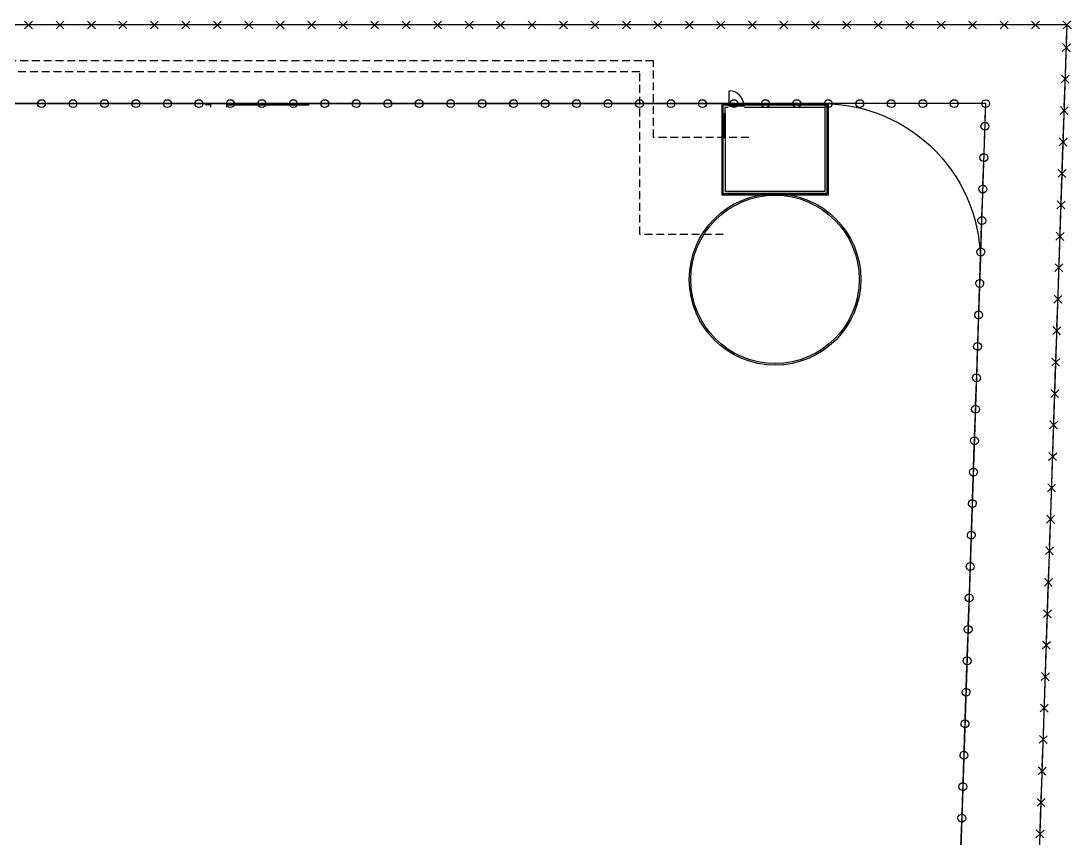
# Model space of a CAD drawing. Header units: millimetres. Extents: x -10134 to 185601, y -10232 to 93662.
# Drawn here: x 118873 to 185601, y 41734 to 93662 of the extents above; entities that cross this region are included whole.
import ezdxf

# ---------------------------------------------------------------- set-up
doc = ezdxf.new("R2010")
doc.units = ezdxf.units.MM
doc.header["$LTSCALE"] = 100
doc.linetypes.add('B0404', pattern=[7.5, 5, -2.5])
for name, color, linetype in [('A--L21', 8, 'Continuous'), ('AL22----', 8, 'Continuous'), ('AL32----', 8, 'Continuous'), ('Terreinsituatie', 7, 'Continuous')]:
    doc.layers.add(name, color=color, linetype=linetype)

# ---------------------------------------------------------------- blocks, each defined once
blk = doc.blocks.new('*U37', base_point=(131423, 88300))
at = {"color": 0}
for p, q in [((130958, 88300), (130958, 89230)), ((130908, 88325), (130958, 88325)), ((130908, 88275), (130908, 88325)), ((130958, 88275), (130908, 88275)), ((130958, 88325), (130958, 88275)), ((130958, 88325), (131888, 88325)), ((130958, 88275), (131888, 88275)), ((131938, 88325), (131888, 88325)), ((131888, 88325), (131888, 88275)), ((131888, 88275), (131938, 88275)), ((131938, 88275), (131938, 88325))]:
    blk.add_line(p, q, dxfattribs=at)
blk.add_arc((130958, 88300), 930, 0, 90, dxfattribs=at)
blk = doc.blocks.new('*U38', base_point=(130598, 87009))
at = {"color": 0}
for p, q in [((130563, 87768, 800), (130563, 87678, 800)), ((130633, 87768, 800), (130563, 87768, 800)), ((130563, 87678, 800), (130633, 87678, 800)), ((130563, 87678, 800), (130563, 86341, 800)), ((130598, 87678, 890), (130598, 86341, 890)), ((130633, 87678, 800), (130633, 87768, 800)), ((130633, 87678, 800), (130633, 86341, 800)), ((130563, 86341, 800), (130563, 86251, 800)), ((130633, 86341, 800), (130563, 86341, 800)), ((130563, 86251, 800), (130633, 86251, 800)), ((130633, 86251, 800), (130633, 86341, 800))]:
    blk.add_line(p, q, dxfattribs=at)

msp = doc.modelspace()

# ---------------------------------------------------------------- linework, layer by layer
at = {"layer": 'A--L21', "linetype": 'B0404'}
for p, q in [((159070, 91130), (84473, 91130)), ((159070, 86255), (159070, 91130)), ((158190, 90438), (82838, 90438)), ((158190, 80094), (158190, 90438)), ((165135, 86255), (159070, 86255)), ((163500, 80094), (158190, 80094))]:
    msp.add_line(p, q, dxfattribs=at)
at = {"layer": 'A--L21', "linetype": 'Continuous'}
for radius in [5450, 5350]:
    msp.add_circle((166794, 77240), radius, dxfattribs=at)
at = {"layer": 'AL22----'}
for p, q in [((130908, 88330), (130568, 88330)), ((163404, 88410), (163404, 87768)), ((163824, 88410), (163404, 88410)), ((163484, 88330), (163484, 87768)), ((163484, 87768), (163484, 88330)), ((163484, 88330), (163824, 88330)), ((163624, 87768), (163624, 88190)), ((163624, 88190), (163824, 88190)), ((169964, 88190), (169964, 82829)), ((170104, 82689), (170104, 88330)), ((170104, 88330), (170104, 82689)), ((170184, 82609), (170184, 88410)), ((169964, 82829), (163624, 82829)), ((163404, 82609), (170184, 82609)), ((163484, 82689), (170104, 82689)), ((170104, 82689), (163624, 82689))]:
    msp.add_line(p, q, dxfattribs=at)
at = {"layer": 'AL22----', "linetype": 'Continuous'}
for p, q in [((130908, 88410), (130908, 88190)), ((131938, 88410), (131938, 88190)), ((131938, 88330), (137188, 88330)), ((164854, 88410), (170184, 88410)), ((164854, 88330), (170104, 88330)), ((164854, 88190), (169964, 88190)), ((163404, 87768), (163404, 86251)), ((163404, 87768), (163624, 87768)), ((163624, 87768), (163624, 86251)), ((163404, 86251), (163404, 82609)), ((163404, 86251), (163624, 86251)), ((163484, 86251), (163484, 82689)), ((163484, 86251), (163484, 82689)), ((163624, 86251), (163624, 82829))]:
    msp.add_line(p, q, dxfattribs=at)
at = {"layer": 'Terreinsituatie'}
for p, q in [((119599, 93160), (119099, 93660)), ((119599, 93660), (119099, 93160)), ((121599, 93160), (121099, 93660)), ((121599, 93660), (121099, 93160)), ((123599, 93160), (123099, 93660)), ((123599, 93660), (123099, 93160)), ((125599, 93160), (125099, 93660)), ((125599, 93660), (125099, 93160)), ((127599, 93160), (127099, 93660)), ((127599, 93660), (127099, 93160)), ((129599, 93160), (129099, 93660)), ((129599, 93660), (129099, 93160)), ((131599, 93160), (131099, 93660)), ((131599, 93660), (131099, 93160)), ((133599, 93160), (133099, 93660)), ((133599, 93660), (133099, 93160)), ((135599, 93160), (135099, 93660)), ((135599, 93660), (135099, 93160)), ((137599, 93160), (137099, 93660)), ((137599, 93660), (137099, 93160)), ((139599, 93160), (139099, 93660)), ((139599, 93660), (139099, 93160)), ((141599, 93160), (141099, 93660)), ((141599, 93660), (141099, 93160)), ((143599, 93160), (143099, 93660)), ((143599, 93660), (143099, 93160)), ((145599, 93160), (145099, 93660)), ((145599, 93660), (145099, 93160)), ((147599, 93160), (147099, 93660)), ((147599, 93660), (147099, 93160)), ((149599, 93160), (149099, 93660)), ((149599, 93660), (149099, 93160)), ((151599, 93160), (151099, 93660)), ((151599, 93660), (151099, 93160)), ((153599, 93160), (153099, 93660)), ((153599, 93660), (153099, 93160)), ((155599, 93160), (155099, 93660)), ((155599, 93660), (155099, 93160)), ((157599, 93160), (157099, 93660)), ((157599, 93660), (157099, 93160)), ((159599, 93160), (159099, 93660)), ((159599, 93660), (159099, 93160)), ((161599, 93160), (161099, 93660)), ((161599, 93660), (161099, 93160)), ((163599, 93160), (163099, 93660)), ((163599, 93660), (163099, 93160)), ((165599, 93160), (165099, 93660)), ((165599, 93660), (165099, 93160)), ((167599, 93160), (167099, 93660)), ((167599, 93660), (167099, 93160)), ((169599, 93160), (169099, 93660)), ((169599, 93660), (169099, 93160)), ((171599, 93160), (171099, 93660)), ((171599, 93660), (171099, 93160)), ((173599, 93160), (173099, 93660)), ((173599, 93660), (173099, 93160)), ((175599, 93160), (175099, 93660)), ((175599, 93660), (175099, 93160)), ((177599, 93160), (177099, 93660)), ((177599, 93660), (177099, 93160)), ((179599, 93160), (179099, 93660)), ((179599, 93660), (179099, 93160)), ((181599, 93160), (181099, 93660)), ((181599, 93660), (181099, 93160)), ((183599, 93160), (183099, 93660)), ((183599, 93660), (183099, 93160)), ((185043, 91727), (185559, 92210)), ((185542, 91710), (185059, 92226)), ((184976, 89728), (185492, 90211)), ((185476, 89711), (184993, 90227)), ((184909, 87729), (185426, 88212)), ((185409, 87712), (184926, 88229)), ((184843, 85730), (185359, 86213)), ((185342, 85713), (184859, 86230)), ((184776, 83731), (185292, 84214)), ((185276, 83714), (184793, 84231)), ((184709, 81732), (185226, 82215)), ((185209, 81716), (184726, 82232)), ((184643, 79733), (185159, 80216)), ((185142, 79717), (184659, 80233)), ((184576, 77734), (185092, 78217)), ((185076, 77718), (184593, 78234)), ((184509, 75736), (185026, 76219)), ((185009, 75719), (184526, 76235)), ((184443, 73737), (184959, 74220)), ((184942, 73720), (184459, 74236)), ((184376, 71738), (184892, 72221)), ((184876, 71721), (184393, 72237)), ((184309, 69739), (184826, 70222)), ((184809, 69722), (184326, 70239)), ((184243, 67740), (184759, 68223)), ((184742, 67723), (184259, 68240)), ((184176, 65741), (184692, 66224)), ((184676, 65724), (184193, 66241)), ((184109, 63742), (184626, 64225)), ((184609, 63726), (184126, 64242)), ((184043, 61743), (184559, 62226)), ((184542, 61727), (184059, 62243)), ((183976, 59744), (184492, 60227)), ((184476, 59728), (183993, 60244)), ((183909, 57746), (184426, 58229)), ((184409, 57729), (183926, 58245)), ((183843, 55747), (184359, 56230)), ((184342, 55730), (183859, 56246)), ((183776, 53748), (184292, 54231)), ((184276, 53731), (183793, 54247)), ((183709, 51749), (184226, 52232)), ((184209, 51732), (183726, 52249)), ((183643, 49750), (184159, 50233)), ((184142, 49733), (183659, 50250)), ((183576, 47751), (184092, 48234)), ((184076, 47734), (183593, 48251)), ((183509, 45752), (184026, 46235)), ((184009, 45736), (183526, 46252)), ((183443, 43753), (183959, 44236)), ((183942, 43737), (183459, 44253)), ((183376, 41754), (183892, 42237)), ((183876, 41738), (183393, 42254))]:
    msp.add_line(p, q, dxfattribs=at)
for points in [[(185601, 93162), (185097, 93658)], [(185597, 93662), (185101, 93158)]]:
    msp.add_lwpolyline(points, dxfattribs=at)
msp.add_lwpolyline([(118584, -4970), (118584, -9970), (181901, -9975), (185349, 93410), (-9883, 93411), (-9882, 88410), (169840, 88410, -0.424012), (179835, 78077), (177387, 4693, -0.404505), (167392, -4974)], format="xyb", close=True, dxfattribs=at)
for points in [[(181901, -9975), (185349, 93410), (-9883, 93410), (-9867, -9960)], [(177065, -4975), (180179, 88410), (-4882, 88410), (-4868, -4961)]]:
    msp.add_lwpolyline(points, close=True, dxfattribs=at)
at = {"layer": 'Terreinsituatie', "linetype": 'Continuous'}
for points in [[(119082, 93410), (117615, 93410)], [(121082, 93410), (119615, 93410)], [(123082, 93410), (121615, 93410)], [(125082, 93410), (123615, 93410)], [(127099, 93410), (125599, 93410)], [(129082, 93410), (127615, 93410)], [(131082, 93410), (129615, 93410)], [(133082, 93410), (131615, 93410)], [(135082, 93410), (133615, 93410)], [(137082, 93410), (135615, 93410)], [(139082, 93410), (137615, 93410)], [(141099, 93410), (139599, 93410)], [(143082, 93410), (141615, 93410)], [(145082, 93410), (143615, 93410)], [(147082, 93410), (145615, 93410)], [(149082, 93410), (147615, 93410)], [(151082, 93410), (149615, 93410)], [(153099, 93410), (151599, 93410)], [(155082, 93410), (153615, 93410)], [(157082, 93410), (155615, 93410)], [(159082, 93410), (157615, 93410)], [(161082, 93410), (159615, 93410)], [(163082, 93410), (161615, 93410)], [(165082, 93410), (163615, 93410)], [(167099, 93410), (165599, 93410)], [(169082, 93410), (167615, 93410)], [(171082, 93410), (169615, 93410)], [(173082, 93410), (171615, 93410)], [(175082, 93410), (173615, 93410)], [(177082, 93410), (175615, 93410)], [(179099, 93410), (177599, 93410)], [(181082, 93410), (179615, 93410)], [(183082, 93410), (181615, 93410)], [(185082, 93410), (183615, 93410)], [(185309, 92230), (185340, 93148)], [(185243, 90236), (185292, 91702)], [(185176, 88237), (185225, 89703)], [(119913, 88410), (118446, 88410)], [(121929, 88410), (120429, 88410)], [(123913, 88410), (122446, 88410)], [(125913, 88410), (124446, 88410)], [(127913, 88410), (126446, 88410)], [(129913, 88410), (128446, 88410)], [(131913, 88410), (130446, 88410)], [(133913, 88410), (132446, 88410)], [(135929, 88410), (134429, 88410)], [(137913, 88410), (136446, 88410)], [(139913, 88410), (138446, 88410)], [(141913, 88410), (140446, 88410)], [(143913, 88410), (142446, 88410)], [(145913, 88410), (144446, 88410)], [(147929, 88410), (146429, 88410)], [(149913, 88410), (148446, 88410)], [(151913, 88410), (150446, 88410)], [(153913, 88410), (152446, 88410)], [(155913, 88410), (154446, 88410)], [(157913, 88410), (156446, 88410)], [(159913, 88410), (158446, 88410)], [(161929, 88410), (160429, 88410)], [(163913, 88410), (162446, 88410)], [(165913, 88410), (164446, 88410)], [(167913, 88410), (166446, 88410)], [(169913, 88410), (168446, 88410)], [(171913, 88410), (170446, 88410)], [(173929, 88410), (172429, 88410)], [(175913, 88410), (174446, 88410)], [(177913, 88410), (176446, 88410)], [(179913, 88410), (178446, 88410)], [(180140, 87235), (180171, 88149)], [(185110, 86238), (185159, 87704)], [(180074, 85242), (180122, 86708)], [(185043, 84239), (185092, 85705)], [(180006, 83226), (180056, 84725)], [(184976, 82240), (185025, 83706)], [(179940, 81244), (179989, 82710)], [(184909, 80225), (184959, 81724)], [(179874, 79245), (179923, 80711)], [(184843, 78242), (184892, 79708)], [(179807, 77246), (179856, 78712)], [(184776, 76227), (184826, 77726)], [(179740, 75247), (179789, 76713)], [(184710, 74245), (184759, 75711)], [(179674, 73248), (179723, 74714)], [(184643, 72246), (184692, 73712)], [(179607, 71250), (179656, 72715)], [(184576, 70247), (184625, 71713)], [(179540, 69251), (179589, 70716)], [(184510, 68248), (184559, 69714)], [(179474, 67252), (179523, 68718)], [(184443, 66249), (184492, 67715)], [(179407, 65253), (179456, 66719)], [(184376, 64250), (184425, 65716)], [(179340, 63254), (179389, 64720)], [(184310, 62251), (184359, 63717)], [(179274, 61255), (179323, 62721)], [(184243, 60252), (184292, 61718)], [(179207, 59256), (179256, 60722)], [(184176, 58254), (184225, 59719)], [(179140, 57241), (179190, 58740)], [(184110, 56255), (184159, 57721)], [(179074, 55258), (179123, 56724)], [(184043, 54256), (184092, 55722)], [(179007, 53260), (179056, 54725)], [(183976, 52240), (184026, 53739)], [(178940, 51261), (178989, 52726)], [(183910, 50258), (183959, 51724)], [(178874, 49262), (178923, 50728)], [(183843, 48259), (183892, 49725)], [(178807, 47263), (178856, 48729)], [(183776, 46260), (183825, 47726)], [(178740, 45264), (178789, 46730)], [(183710, 44261), (183759, 45727)], [(178674, 43265), (178723, 44731)], [(183643, 42262), (183692, 43728)], [(178607, 41266), (178656, 42732)]]:
    msp.add_lwpolyline(points, dxfattribs=at)
at = {"layer": 'Terreinsituatie'}
msp.add_circle((180179, 88410), 250, dxfattribs=at)
for centre, start_param, end_param in [((120179, 88410), 0.785398, 7.068583), ((122179, 88410), 0.785398, 7.068583), ((124179, 88410), 0.785398, 7.068583), ((126179, 88410), 0.785398, 7.068583), ((128179, 88410), 0.785398, 7.068583), ((130179, 88410), 0.785398, 7.068583), ((132179, 88410), 0.785398, 7.068583), ((134179, 88410), 0.785398, 7.068583), ((136179, 88410), 0.785398, 7.068583), ((138179, 88410), 0.785398, 7.068583), ((140179, 88410), 0.785398, 7.068583), ((142179, 88410), 0.785398, 7.068583), ((144179, 88410), 0.785398, 7.068583), ((146179, 88410), 0.785398, 7.068583), ((148179, 88410), 0.785398, 7.068583), ((150179, 88410), 0.785398, 7.068583), ((152179, 88410), 0.785398, 7.068583), ((154179, 88410), 0.785398, 7.068583), ((156179, 88410), 0.785398, 7.068583), ((158179, 88410), 0.785398, 7.068583), ((160179, 88410), 0.785398, 7.068583), ((162179, 88410), 0.785398, 7.068583), ((164179, 88410), 0.785398, 7.068583), ((166179, 88410), 0.785398, 7.068583), ((168179, 88410), 0.785398, 7.068583), ((170179, 88410), 0.785398, 7.068583), ((172179, 88410), 0.785398, 7.068583), ((174179, 88410), 0.785398, 7.068583), ((176179, 88410), 0.785398, 7.068583), ((178179, 88410), 0.785398, 7.068583), ((180131, 86974), -0.818736, 5.464449), ((180065, 84975), -0.818736, 5.464449), ((179998, 82976), -0.818736, 5.464449), ((179931, 80977), -0.818736, 5.464449), ((179865, 78979), -0.818736, 5.464449), ((179798, 76980), -0.818736, 5.464449), ((179731, 74981), -0.818736, 5.464449), ((179665, 72982), -0.818736, 5.464449), ((179598, 70983), -0.818736, 5.464449), ((179531, 68984), -0.818736, 5.464449), ((179465, 66985), -0.818736, 5.464449), ((179398, 64986), -0.818736, 5.464449), ((179331, 62987), -0.818736, 5.464449), ((179265, 60989), -0.818736, 5.464449), ((179198, 58990), -0.818736, 5.464449), ((179131, 56991), -0.818736, 5.464449), ((179065, 54992), -0.818736, 5.464449), ((178998, 52993), -0.818736, 5.464449), ((178931, 50994), -0.818736, 5.464449), ((178865, 48995), -0.818736, 5.464449), ((178798, 46996), -0.818736, 5.464449), ((178731, 44997), -0.818736, 5.464449), ((178665, 42999), -0.818736, 5.464449)]:
    msp.add_ellipse(centre, major_axis=(-177, 177), ratio=1, start_param=start_param, end_param=end_param, dxfattribs=at)

# ---------------------------------------------------------------- block references
at = {"layer": 'AL32----'}
for name, p in [('*U37', (164339, 88300)), ('*U38', (163514, 87009))]:
    msp.add_blockref(name, p, dxfattribs=at)

doc.saveas('drawing.dxf')
